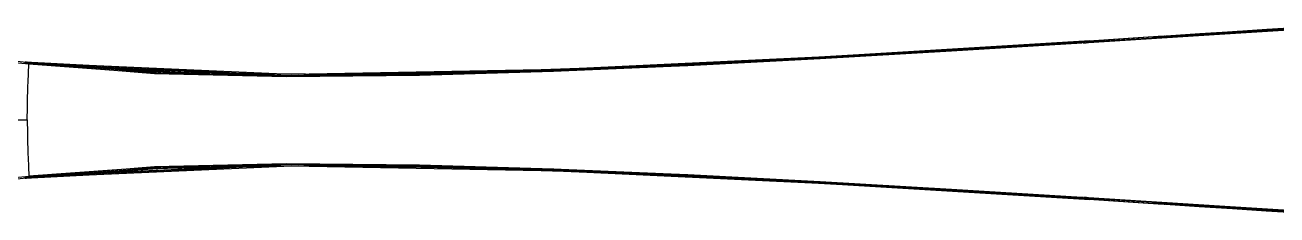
# Model space of a CAD drawing. Header units: millimetres. Extents: x 1 to 260, y 2 to 123.
# Drawn here: x 61.1 to 134.1, y 17.2 to 28.2 of the extents above; entities that cross this region are included whole.
import ezdxf

# ---------------------------------------------------------------- set-up
doc = ezdxf.new("R2010")
doc.units = ezdxf.units.MM
doc.layers.add('可见轮廓', color=7, linetype='Continuous')
doc.layers.add('隐藏线', color=5, linetype='Continuous')

msp = doc.modelspace()

# ---------------------------------------------------------------- linework, layer by layer
at = {"layer": '可见轮廓'}
for p, q in [((122.929, 27.248), (138.3, 28.241)), ((127.615, 27.613), (129.567, 27.741)), ((127.705, 27.619), (129.682, 27.743)), ((129.05, 27.707), (130.396, 27.795)), ((129.567, 27.741), (131.519, 27.868)), ((129.682, 27.743), (131.66, 27.868)), ((130.396, 27.795), (131.743, 27.883)), ((130.719, 27.7), (138.367, 28.181)), ((131.519, 27.868), (133.472, 27.995)), ((131.66, 27.868), (133.639, 27.993)), ((131.743, 27.883), (133.09, 27.97)), ((133.09, 27.97), (134.437, 28.057)), ((133.472, 27.995), (135.425, 28.12)), ((133.639, 27.993), (135.619, 28.117)), ((107.563, 26.356), (123.006, 27.311)), ((107.784, 26.408), (123.167, 27.333)), ((115.104, 26.73), (122.727, 27.198)), ((115.499, 26.858), (123.095, 27.328)), ((117.402, 26.974), (123.095, 27.328)), ((122.772, 27.201), (122.817, 27.204)), ((122.817, 27.204), (122.862, 27.206)), ((122.862, 27.206), (122.908, 27.209)), ((122.908, 27.209), (122.953, 27.212)), ((122.953, 27.212), (122.998, 27.215)), ((122.998, 27.215), (123.043, 27.218)), ((123.043, 27.218), (123.089, 27.22)), ((123.089, 27.22), (130.719, 27.7)), ((123.095, 27.328), (123.097, 27.328)), ((123.109, 27.329), (123.683, 27.365)), ((123.683, 27.365), (124.258, 27.401)), ((124.258, 27.401), (124.832, 27.437)), ((124.832, 27.437), (125.407, 27.474)), ((125.407, 27.474), (125.981, 27.51)), ((125.981, 27.51), (126.556, 27.546)), ((126.556, 27.546), (127.13, 27.582)), ((127.13, 27.582), (127.705, 27.619)), ((127.152, 27.584), (127.732, 27.62)), ((127.703, 27.619), (129.05, 27.707)), ((127.703, 27.618), (127.705, 27.619)), ((91.984, 25.602), (107.563, 26.356)), ((92.239, 25.673), (107.784, 26.408)), ((96.703, 25.852), (105.419, 26.278)), ((99.759, 25.891), (107.454, 26.288)), ((100.21, 26.013), (107.877, 26.413)), ((105.419, 26.278), (111.697, 26.631)), ((107.454, 26.288), (115.104, 26.73)), ((107.877, 26.413), (115.499, 26.858)), ((111.697, 26.631), (117.402, 26.974)), ((60.542, 26.156), (61.353, 26.067)), ((60.548, 26.062), (61.362, 25.972)), ((61.116, 26.039), (76.381, 25.247)), ((61.145, 26.104), (61.185, 26.098)), ((61.145, 26.104), (76.418, 25.294)), ((61.185, 26.098), (61.226, 26.092)), ((61.267, 26.087), (61.308, 26.081)), ((61.308, 26.081), (61.348, 26.076)), ((61.346, 25.438), (61.354, 25.617)), ((61.353, 26.067), (61.353, 26.067)), ((61.354, 25.617), (61.363, 25.794)), ((61.362, 26.066), (61.433, 26.058)), ((61.362, 26.066), (76.66, 25.374)), ((61.363, 25.794), (61.371, 25.971)), ((61.368, 26.06), (61.37, 26.057)), ((61.371, 25.971), (68.91, 25.425)), ((61.371, 25.971), (61.371, 25.971)), ((61.371, 25.971), (76.654, 25.275)), ((61.433, 26.058), (61.505, 26.05)), ((61.476, 26.059), (61.481, 26.058)), ((61.505, 26.05), (61.576, 26.042)), ((61.509, 26.054), (61.514, 26.054)), ((61.576, 26.042), (61.648, 26.035)), ((61.589, 26.044), (61.619, 26.041)), ((61.648, 26.035), (61.719, 26.027)), ((61.677, 26.033), (61.707, 26.03)), ((61.719, 26.027), (61.79, 26.02)), ((61.79, 26.02), (61.862, 26.013)), ((61.862, 26.013), (61.933, 26.005)), ((61.877, 26.011), (61.905, 26.008)), ((61.933, 26.005), (69.455, 25.502)), ((61.987, 26), (70.529, 25.467)), ((76.381, 25.247), (91.932, 25.547)), ((76.418, 25.294), (91.984, 25.602)), ((76.66, 25.374), (92.239, 25.673)), ((79.2, 25.377), (87.945, 25.533)), ((84.274, 25.344), (92.02, 25.566)), ((84.778, 25.453), (92.499, 25.682)), ((87.945, 25.533), (96.703, 25.852)), ((92.02, 25.566), (99.759, 25.891)), ((92.499, 25.682), (100.21, 26.013)), ((61.315, 24.706), (61.322, 24.893)), ((61.322, 24.893), (61.33, 25.077)), ((61.33, 25.077), (61.338, 25.259)), ((61.338, 25.259), (61.346, 25.438)), ((68.91, 25.425), (76.557, 25.275)), ((69.455, 25.502), (77.083, 25.373)), ((70.529, 25.467), (79.2, 25.377)), ((76.557, 25.275), (84.274, 25.344)), ((77.083, 25.373), (84.778, 25.453)), ((61.29, 23.877), (61.296, 24.092)), ((61.296, 24.092), (61.301, 24.302)), ((61.301, 24.302), (61.308, 24.507)), ((61.308, 24.516), (61.315, 24.706)), ((61.308, 24.507), (61.308, 24.508)), ((61.28, 23.196), (61.282, 23.429)), ((61.282, 23.429), (61.286, 23.656)), ((61.286, 23.656), (61.29, 23.877)), ((60.416, 22.707), (61.278, 22.707)), ((61.278, 22.955), (61.28, 23.196)), ((61.278, 22.707), (61.278, 22.955)), ((61.278, 22.707), (61.278, 22.459)), ((61.278, 22.459), (61.28, 22.219)), ((61.28, 22.219), (61.282, 21.985)), ((61.282, 21.985), (61.286, 21.759)), ((61.286, 21.759), (61.29, 21.538)), ((61.29, 21.538), (61.296, 21.323)), ((61.296, 21.323), (61.301, 21.113)), ((61.301, 21.113), (61.308, 20.907)), ((61.308, 20.907), (61.308, 20.906)), ((61.308, 20.899), (61.315, 20.709)), ((61.315, 20.709), (61.322, 20.522)), ((61.322, 20.522), (61.33, 20.338)), ((61.116, 19.376), (76.383, 20.168)), ((61.145, 19.311), (76.421, 20.121)), ((61.33, 20.338), (61.338, 20.156)), ((61.338, 20.156), (61.346, 19.976)), ((61.346, 19.976), (61.354, 19.798)), ((61.354, 19.798), (61.363, 19.621)), ((61.362, 19.349), (76.659, 20.041)), ((61.371, 19.444), (76.654, 20.14)), ((61.371, 19.444), (68.91, 19.99)), ((61.933, 19.41), (69.455, 19.912)), ((61.987, 19.415), (68.603, 19.878)), ((68.603, 19.878), (75.305, 20.033)), ((68.91, 19.99), (76.557, 20.14)), ((69.455, 19.912), (77.083, 20.042)), ((75.305, 20.033), (82.067, 20.009)), ((76.383, 20.168), (91.937, 19.868)), ((76.421, 20.121), (91.988, 19.812)), ((76.557, 20.14), (84.274, 20.071)), ((76.659, 20.041), (92.236, 19.742)), ((77.083, 20.042), (84.778, 19.962)), ((82.067, 20.009), (88.861, 19.855)), ((84.274, 20.071), (92.02, 19.849)), ((84.778, 19.962), (92.499, 19.732)), ((88.861, 19.855), (95.659, 19.607)), ((91.988, 19.812), (107.569, 19.058)), ((92.02, 19.849), (99.759, 19.524)), ((92.236, 19.742), (107.779, 19.007)), ((92.499, 19.732), (100.21, 19.402)), ((60.542, 19.259), (61.353, 19.348)), ((60.548, 19.353), (61.362, 19.443)), ((61.145, 19.311), (61.185, 19.317)), ((61.185, 19.317), (61.226, 19.322)), ((61.226, 19.322), (61.267, 19.328)), ((61.308, 19.333), (61.348, 19.339)), ((61.348, 19.339), (61.389, 19.344)), ((61.362, 19.443), (61.362, 19.443)), ((61.363, 19.621), (61.371, 19.444)), ((61.368, 19.354), (61.37, 19.358)), ((61.389, 19.344), (61.43, 19.35)), ((61.43, 19.35), (61.471, 19.355)), ((61.481, 19.357), (61.487, 19.357)), ((61.487, 19.357), (61.492, 19.358)), ((61.505, 19.365), (61.576, 19.372)), ((61.53, 19.363), (61.559, 19.367)), ((61.576, 19.372), (61.648, 19.38)), ((61.648, 19.38), (61.719, 19.387)), ((61.648, 19.378), (61.677, 19.381)), ((61.719, 19.387), (61.79, 19.395)), ((61.79, 19.395), (61.862, 19.402)), ((61.82, 19.398), (61.849, 19.401)), ((61.862, 19.402), (61.933, 19.41)), ((95.659, 19.607), (102.434, 19.292)), ((99.759, 19.524), (107.454, 19.127)), ((100.21, 19.402), (107.877, 19.002)), ((102.434, 19.292), (112.648, 18.727)), ((107.454, 19.127), (115.104, 18.685)), ((107.569, 19.058), (123.015, 18.103)), ((107.779, 19.007), (123.16, 18.082)), ((107.877, 19.002), (115.499, 18.557)), ((112.648, 18.727), (123.095, 18.087)), ((115.104, 18.685), (122.727, 18.217)), ((115.499, 18.557), (123.095, 18.087)), ((122.727, 18.217), (122.772, 18.214)), ((122.817, 18.211), (122.862, 18.208)), ((122.862, 18.208), (122.908, 18.206)), ((122.908, 18.206), (122.953, 18.203)), ((122.939, 18.166), (138.313, 17.173)), ((122.953, 18.203), (122.998, 18.2)), ((122.998, 18.2), (123.043, 18.197)), ((123.043, 18.197), (123.089, 18.194)), ((123.089, 18.194), (130.712, 17.715)), ((123.107, 18.086), (123.109, 18.086)), ((123.109, 18.086), (123.683, 18.05)), ((123.683, 18.05), (124.258, 18.013)), ((124.258, 18.013), (124.832, 17.977)), ((124.832, 17.977), (125.407, 17.941)), ((125.407, 17.941), (125.981, 17.905)), ((125.981, 17.905), (126.556, 17.869)), ((126.556, 17.869), (127.13, 17.832)), ((127.13, 17.832), (127.705, 17.796)), ((127.152, 17.831), (127.732, 17.794)), ((127.567, 17.805), (129.525, 17.676)), ((127.687, 17.797), (127.689, 17.797)), ((127.703, 17.796), (129.8, 17.658)), ((127.705, 17.796), (129.682, 17.671)), ((129.525, 17.676), (131.483, 17.549)), ((129.682, 17.671), (131.66, 17.546)), ((129.8, 17.658), (131.897, 17.522)), ((130.712, 17.715), (138.351, 17.234)), ((131.483, 17.549), (133.441, 17.422)), ((131.66, 17.546), (133.639, 17.422)), ((131.897, 17.522), (133.995, 17.386)), ((133.441, 17.422), (135.401, 17.296)), ((133.639, 17.422), (135.619, 17.297)), ((133.995, 17.386), (136.093, 17.253))]:
    msp.add_line(p, q, dxfattribs=at)
at = {"layer": '隐藏线'}
for p, q in [((122.952, 27.249), (130.583, 27.749)), ((130.583, 27.749), (138.219, 28.236)), ((115.178, 26.752), (122.87, 27.244)), ((115.285, 26.818), (122.935, 27.307)), ((122.87, 27.244), (122.88, 27.244)), ((122.911, 27.246), (122.921, 27.247)), ((122.921, 27.247), (122.931, 27.248)), ((122.966, 27.309), (122.97, 27.309)), ((122.97, 27.309), (123.529, 27.345)), ((123.529, 27.345), (124.087, 27.382)), ((124.087, 27.382), (124.644, 27.418)), ((124.644, 27.418), (125.202, 27.455)), ((125.202, 27.455), (125.76, 27.491)), ((125.76, 27.491), (126.318, 27.528)), ((126.318, 27.528), (126.876, 27.565)), ((126.876, 27.565), (127.433, 27.601)), ((127.485, 27.604), (127.502, 27.606)), ((127.502, 27.606), (127.519, 27.607)), ((127.6, 27.612), (127.615, 27.613)), ((127.615, 27.613), (127.63, 27.614)), ((127.675, 27.617), (127.689, 27.618)), ((99.69, 25.88), (107.454, 26.291)), ((99.884, 25.947), (107.605, 26.358)), ((107.454, 26.291), (115.178, 26.752)), ((107.605, 26.358), (115.285, 26.818)), ((61.116, 26.039), (68.686, 25.415)), ((61.504, 26.055), (61.505, 26.055)), ((61.514, 26.054), (69.046, 25.451)), ((84.116, 25.318), (91.902, 25.546)), ((84.396, 25.372), (92.14, 25.608)), ((91.902, 25.546), (99.69, 25.88)), ((92.14, 25.608), (99.884, 25.947)), ((68.686, 25.415), (76.366, 25.247)), ((69.046, 25.451), (76.686, 25.293)), ((76.366, 25.247), (84.116, 25.318)), ((76.686, 25.293), (84.396, 25.372)), ((61.116, 19.376), (68.686, 20)), ((61.514, 19.361), (69.046, 19.964)), ((68.686, 20), (76.366, 20.168)), ((69.046, 19.964), (76.686, 20.122)), ((76.366, 20.168), (84.116, 20.097)), ((76.686, 20.122), (84.396, 20.042)), ((84.116, 20.097), (91.902, 19.869)), ((84.396, 20.042), (92.14, 19.807)), ((91.902, 19.869), (99.69, 19.535)), ((92.14, 19.807), (99.884, 19.468)), ((61.504, 19.36), (61.505, 19.36)), ((99.69, 19.535), (107.454, 19.124)), ((99.884, 19.468), (107.605, 19.056)), ((107.454, 19.124), (115.178, 18.663)), ((107.605, 19.056), (115.285, 18.597)), ((115.178, 18.663), (122.87, 18.171)), ((115.285, 18.597), (122.935, 18.108)), ((122.901, 18.169), (122.911, 18.168)), ((122.911, 18.168), (122.921, 18.168)), ((122.935, 18.108), (122.94, 18.108)), ((122.941, 18.166), (122.952, 18.166)), ((122.952, 18.166), (130.586, 17.666)), ((122.97, 18.106), (123.529, 18.069)), ((123.529, 18.069), (124.087, 18.033)), ((124.087, 18.033), (124.644, 17.996)), ((124.644, 17.996), (125.202, 17.96)), ((125.202, 17.96), (125.76, 17.923)), ((125.76, 17.923), (126.318, 17.887)), ((126.318, 17.887), (126.876, 17.85)), ((126.876, 17.85), (127.433, 17.814)), ((127.433, 17.814), (127.451, 17.812)), ((127.502, 17.809), (127.519, 17.808)), ((127.519, 17.808), (127.536, 17.807)), ((127.614, 17.802), (127.629, 17.801)), ((127.629, 17.801), (127.643, 17.8)), ((130.586, 17.666), (138.225, 17.178))]:
    msp.add_line(p, q, dxfattribs=at)

doc.saveas('drawing.dxf')
